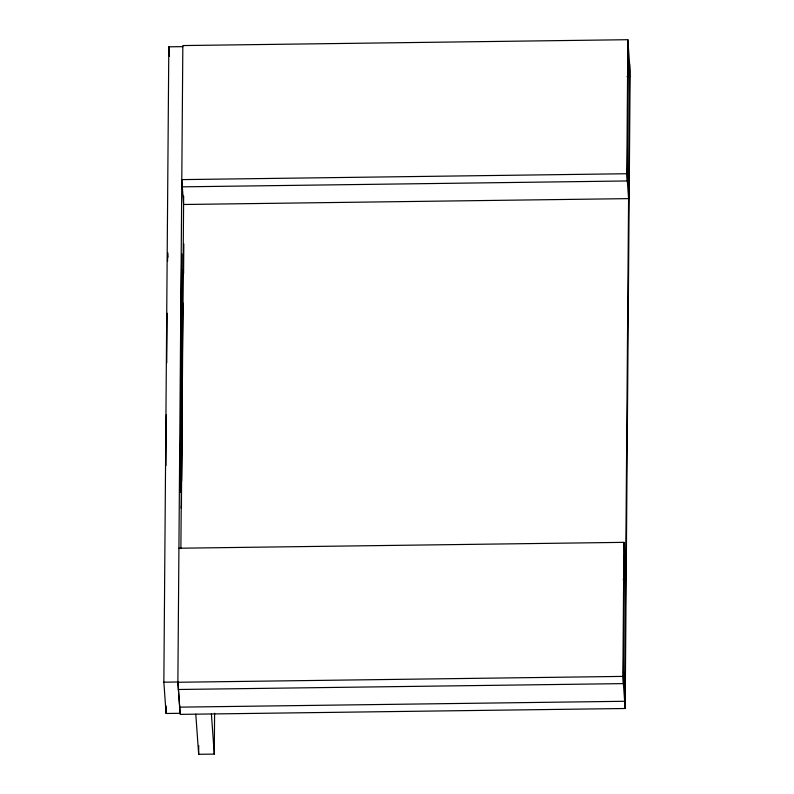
<?xml version="1.0" encoding="UTF-8"?>
<svg xmlns="http://www.w3.org/2000/svg" width="794" height="794" viewBox="0 0 794 794"><rect width="100%" height="100%" fill="white"/><g stroke="black" fill="none" stroke-linecap="round" stroke-linejoin="round"><path stroke-width="1.19" d="M163.852 682.185L177.906 681.996L180.149 713.3L166.095 713.488L163.852 682.185L168.814 46.826L182.868 46.638M165.946 465.592L166.343 414.815M166.75 362.798L167.137 313.253M167.544 261.236L167.613 252.571L167.951 257.266M166.095 713.488L166.154 706.055M177.876 682.264L182.838 45.566L627.846 39.7L630.148 71.807L625.176 708.506L180.169 714.372L177.876 682.264L622.873 676.399L625.176 708.506M180.893 548.594L183.642 196.049M181.429 505.986L181.419 508.458L182.799 269.781L183.235 275.836M181.627 481.233L182.223 404.523M182.431 378.539L183.017 303.06M183.583 273.632L183.811 243.907M214.598 713.22L214.281 754.092L198.669 754.3L198.728 745.626M622.873 676.399L623.925 542.352L178.918 548.227M626.803 173.737L181.796 179.613L183.583 204.495L628.58 198.629L626.803 173.737L627.846 39.7M624.441 549.577L623.389 683.614L178.392 689.49M628.362 46.925L627.32 180.963L182.312 186.838M629.632 64.582L624.66 701.281L179.652 707.146M627.052 76.681L629.533 76.651L628.272 58.984M623.131 579.332L625.612 579.302L624.342 561.646M627.409 168.904L628.679 186.56M623.925 542.352L625.702 567.234M623.489 671.555L624.749 689.212M168.814 46.826L169.499 56.463M211.403 713.955L214.281 754.092M195.79 714.163L198.669 754.3M181.657 253.842L180.258 492.33L181.657 253.842"/></g></svg>
